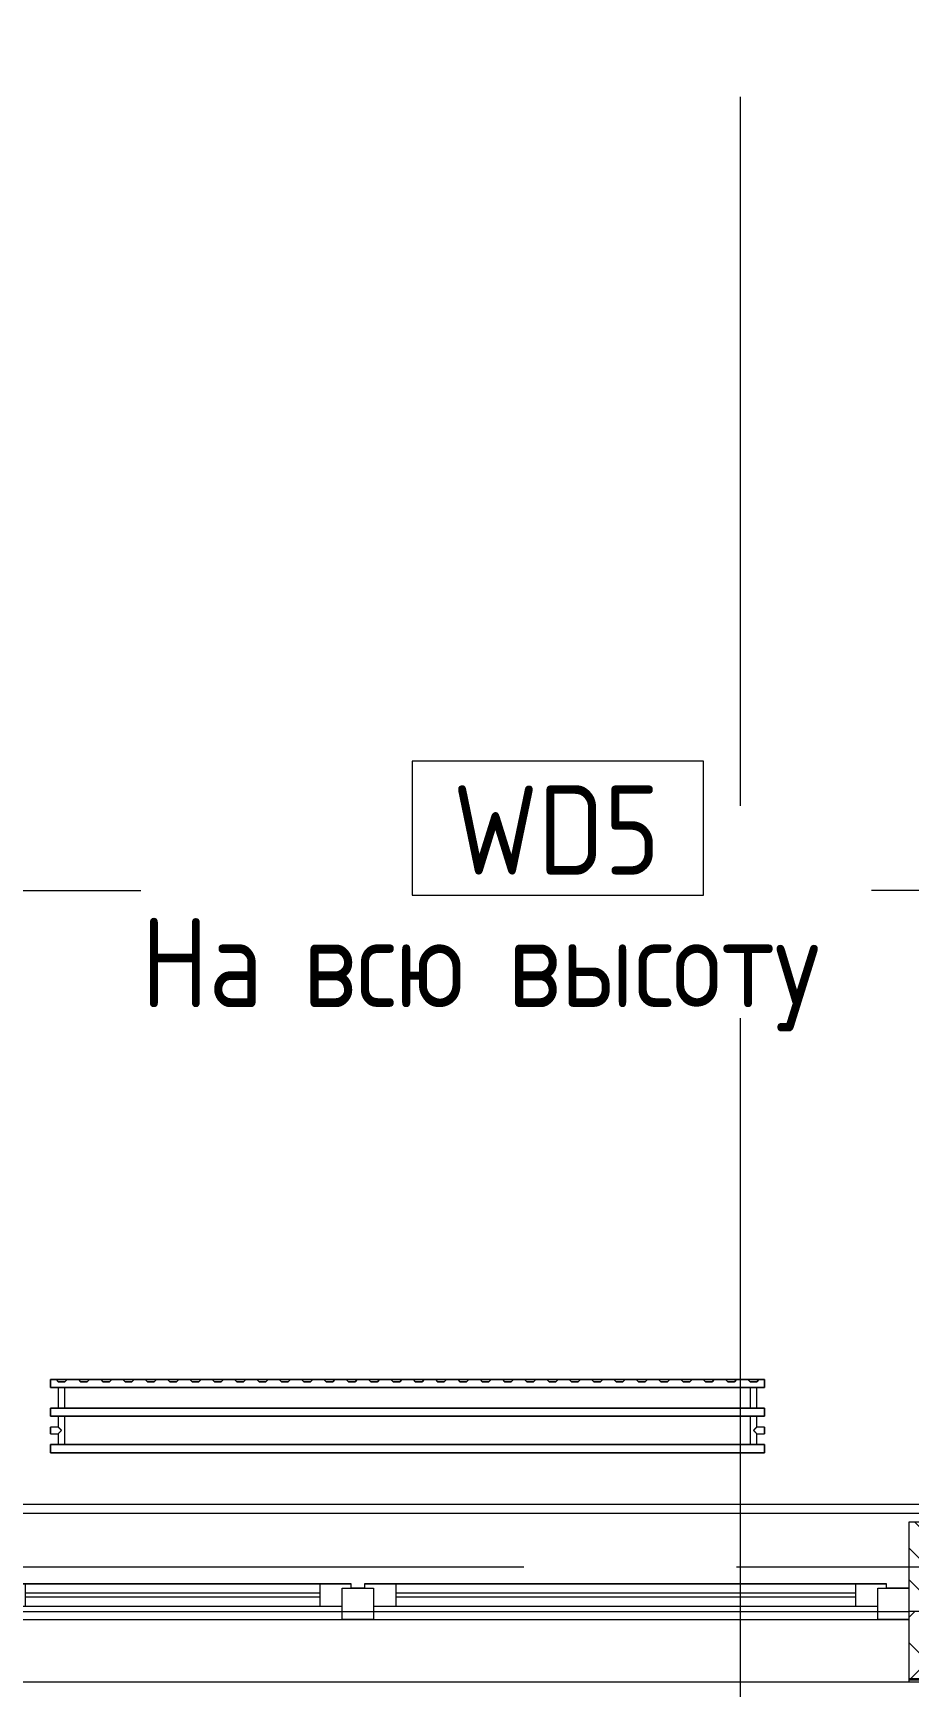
# Model space of a CAD drawing. Header units: millimetres. Extents: x 35787 to 244346, y -8553 to 29000.
# Drawn here: x 40775 to 42738, y -269 to 3436 of the extents above; entities that cross this region are included whole.
import ezdxf

# ---------------------------------------------------------------- set-up
doc = ezdxf.new("R2010")
doc.units = ezdxf.units.MM
doc.linetypes.add('Осевая', pattern=[3175, 635, -476.25, 1587.5, -476.25])
doc.layers.add('A-FLOR-1', color=7, linetype='Continuous', lineweight=9, true_color=0xaaaaaa)
doc.layers.add('M-EQPM-1', color=7, linetype='Continuous', lineweight=9, true_color=0xaaaaaa)
for name, color, linetype, lineweight in [('A-GLAZ', 7, 'Continuous', 9), ('A-WALL', 7, 'Continuous', 9), ('A-WALL-1', 7, 'Continuous', 13), ('A-WALL-IDEN', 7, 'Continuous', 9), ('I-WALL', 7, 'Continuous', 9), ('Оси', 7, 'Continuous', 9), ('Оси-2', 7, 'Осевая', 9)]:
    doc.layers.add(name, color=color, linetype=linetype, lineweight=lineweight)
doc.styles.add('GOST Common_1', font='GOST_Common.ttf', dxfattribs={"width": 0.9, "height": 200})

# ---------------------------------------------------------------- blocks, each defined once
blk = doc.blocks.new('120_Окно_СКБ_2Ст - 120_Окно_СКБ_2Ст 2100х2500 _мал створка справа_-22445857-План монтажа стен и перегородок 1 этажа  в осях 12-23')
at = {"layer": 'A-GLAZ'}
for p, q in [((-1050, -127), (-1050, -57)), ((-1050, -57), (-980, -57)), ((1050, -57), (-1050, -57)), ((-980, -57), (-980, -127)), ((150, -127), (150, -57)), ((150, -57), (220, -57)), ((220, -57), (220, -127)), ((980, -127), (980, -57)), ((980, -57), (1050, -57)), ((1050, -57), (1050, -127)), ((150, -87), (-980, -87)), ((-980, -87), (-980, -127)), ((-930, -137), (-930, -87)), ((-930, -107), (100, -107)), ((100, -137), (100, -87)), ((150, -127), (150, -87)), ((980, -87), (220, -87)), ((220, -87), (220, -127)), ((270, -137), (270, -87)), ((270, -107), (930, -107)), ((930, -137), (930, -87)), ((980, -127), (980, -87)), ((-980, -127), (-1050, -127)), ((-1050, -127), (-1000, -127)), ((-980, -127), (-1000, -127)), ((-1000, -127), (-1000, -137)), ((-1000, -137), (170, -137)), ((170, -137), (-1000, -137)), ((100, -117), (-930, -117)), ((220, -127), (150, -127)), ((170, -127), (150, -127)), ((170, -127), (200, -127)), ((170, -137), (170, -127)), ((220, -127), (200, -127)), ((200, -127), (200, -137)), ((200, -137), (1000, -137)), ((1000, -137), (200, -137)), ((930, -117), (270, -117)), ((1050, -127), (980, -127)), ((1000, -127), (980, -127)), ((1000, -127), (1050, -127)), ((1000, -137), (1000, -127))]:
    blk.add_line(p, q, dxfattribs=at)
blk = doc.blocks.new('radiator_prado_classic_z_tip_30_po exemplyaru - Classic Z Тип 30-500-30677899-План монтажа стен и перегородок 1 этажа  в осях 12-23')
at = {"layer": 'M-EQPM-1'}
for p, q in [((0, 228), (0, 210)), ((1600, 228), (0, 228)), ((0, 210), (0, 228)), ((0, 228), (12.5, 228)), ((12.5, 228), (37.5, 228)), ((37.5, 228), (12.5, 228)), ((12.5, 228), (37.5, 228)), ((12.5, 228), (17.5, 223)), ((12.5, 228), (17.5, 223)), ((32.5, 223), (17.5, 223)), ((17.5, 223), (32.5, 223)), ((32.5, 223), (37.5, 228)), ((37.5, 228), (32.5, 223)), ((37.5, 228), (62.5, 228)), ((62.5, 228), (87.5, 228)), ((87.5, 228), (62.5, 228)), ((62.5, 228), (87.5, 228)), ((62.5, 228), (67.5, 223)), ((62.5, 228), (67.5, 223)), ((82.5, 223), (67.5, 223)), ((67.5, 223), (82.5, 223)), ((82.5, 223), (87.5, 228)), ((87.5, 228), (82.5, 223)), ((87.5, 228), (112.5, 228)), ((112.5, 228), (137.5, 228)), ((137.5, 228), (112.5, 228)), ((112.5, 228), (137.5, 228)), ((112.5, 228), (117.5, 223)), ((112.5, 228), (117.5, 223)), ((132.5, 223), (117.5, 223)), ((117.5, 223), (132.5, 223)), ((132.5, 223), (137.5, 228)), ((137.5, 228), (132.5, 223)), ((137.5, 228), (162.5, 228)), ((162.5, 228), (187.5, 228)), ((187.5, 228), (162.5, 228)), ((162.5, 228), (187.5, 228)), ((162.5, 228), (167.5, 223)), ((162.5, 228), (167.5, 223)), ((182.5, 223), (167.5, 223)), ((167.5, 223), (182.5, 223)), ((182.5, 223), (187.5, 228)), ((187.5, 228), (182.5, 223)), ((187.5, 228), (212.5, 228)), ((212.5, 228), (237.5, 228)), ((237.5, 228), (212.5, 228)), ((212.5, 228), (237.5, 228)), ((212.5, 228), (217.5, 223)), ((212.5, 228), (217.5, 223)), ((232.5, 223), (217.5, 223)), ((217.5, 223), (232.5, 223)), ((232.5, 223), (237.5, 228)), ((237.5, 228), (232.5, 223)), ((237.5, 228), (262.5, 228)), ((262.5, 228), (287.5, 228)), ((287.5, 228), (262.5, 228)), ((262.5, 228), (287.5, 228)), ((262.5, 228), (267.5, 223)), ((262.5, 228), (267.5, 223)), ((282.5, 223), (267.5, 223)), ((267.5, 223), (282.5, 223)), ((282.5, 223), (287.5, 228)), ((287.5, 228), (282.5, 223)), ((287.5, 228), (312.5, 228)), ((312.5, 228), (337.5, 228)), ((337.5, 228), (312.5, 228)), ((312.5, 228), (337.5, 228)), ((312.5, 228), (317.5, 223)), ((312.5, 228), (317.5, 223)), ((332.5, 223), (317.5, 223)), ((317.5, 223), (332.5, 223)), ((332.5, 223), (337.5, 228)), ((337.5, 228), (332.5, 223)), ((337.5, 228), (362.5, 228)), ((362.5, 228), (387.5, 228)), ((387.5, 228), (362.5, 228)), ((362.5, 228), (387.5, 228)), ((362.5, 228), (367.5, 223)), ((362.5, 228), (367.5, 223)), ((382.5, 223), (367.5, 223)), ((367.5, 223), (382.5, 223)), ((382.5, 223), (387.5, 228)), ((387.5, 228), (382.5, 223)), ((387.5, 228), (412.5, 228)), ((412.5, 228), (437.5, 228)), ((437.5, 228), (412.5, 228)), ((412.5, 228), (437.5, 228)), ((412.5, 228), (417.5, 223)), ((412.5, 228), (417.5, 223)), ((432.5, 223), (417.5, 223)), ((417.5, 223), (432.5, 223)), ((432.5, 223), (437.5, 228)), ((437.5, 228), (432.5, 223)), ((437.5, 228), (462.5, 228)), ((462.5, 228), (487.5, 228)), ((487.5, 228), (462.5, 228)), ((462.5, 228), (487.5, 228)), ((462.5, 228), (467.5, 223)), ((462.5, 228), (467.5, 223)), ((482.5, 223), (467.5, 223)), ((467.5, 223), (482.5, 223)), ((482.5, 223), (487.5, 228)), ((487.5, 228), (482.5, 223)), ((487.5, 228), (512.5, 228)), ((512.5, 228), (537.5, 228)), ((537.5, 228), (512.5, 228)), ((512.5, 228), (537.5, 228)), ((512.5, 228), (517.5, 223)), ((512.5, 228), (517.5, 223)), ((532.5, 223), (517.5, 223)), ((517.5, 223), (532.5, 223)), ((532.5, 223), (537.5, 228)), ((537.5, 228), (532.5, 223)), ((537.5, 228), (562.5, 228)), ((562.5, 228), (587.5, 228)), ((587.5, 228), (562.5, 228)), ((562.5, 228), (587.5, 228)), ((562.5, 228), (567.5, 223)), ((562.5, 228), (567.5, 223)), ((582.5, 223), (567.5, 223)), ((567.5, 223), (582.5, 223)), ((582.5, 223), (587.5, 228)), ((587.5, 228), (582.5, 223)), ((587.5, 228), (612.5, 228)), ((612.5, 228), (637.5, 228)), ((637.5, 228), (612.5, 228)), ((612.5, 228), (637.5, 228)), ((612.5, 228), (617.5, 223)), ((612.5, 228), (617.5, 223)), ((632.5, 223), (617.5, 223)), ((617.5, 223), (632.5, 223)), ((632.5, 223), (637.5, 228)), ((637.5, 228), (632.5, 223)), ((637.5, 228), (662.5, 228)), ((662.5, 228), (687.5, 228)), ((687.5, 228), (662.5, 228)), ((662.5, 228), (687.5, 228)), ((662.5, 228), (667.5, 223)), ((662.5, 228), (667.5, 223)), ((682.5, 223), (667.5, 223)), ((667.5, 223), (682.5, 223)), ((682.5, 223), (687.5, 228)), ((687.5, 228), (682.5, 223)), ((687.5, 228), (712.5, 228)), ((712.5, 228), (737.5, 228)), ((737.5, 228), (712.5, 228)), ((712.5, 228), (737.5, 228)), ((712.5, 228), (717.5, 223)), ((712.5, 228), (717.5, 223)), ((732.5, 223), (717.5, 223)), ((717.5, 223), (732.5, 223)), ((732.5, 223), (737.5, 228)), ((737.5, 228), (732.5, 223)), ((737.5, 228), (762.5, 228)), ((762.5, 228), (787.5, 228)), ((787.5, 228), (762.5, 228)), ((762.5, 228), (787.5, 228)), ((762.5, 228), (767.5, 223)), ((762.5, 228), (767.5, 223)), ((782.5, 223), (767.5, 223)), ((767.5, 223), (782.5, 223)), ((782.5, 223), (787.5, 228)), ((787.5, 228), (782.5, 223)), ((787.5, 228), (812.5, 228)), ((812.5, 228), (837.5, 228)), ((837.5, 228), (812.5, 228)), ((812.5, 228), (837.5, 228)), ((812.5, 228), (817.5, 223)), ((812.5, 228), (817.5, 223)), ((832.5, 223), (817.5, 223)), ((817.5, 223), (832.5, 223)), ((832.5, 223), (837.5, 228)), ((837.5, 228), (832.5, 223)), ((837.5, 228), (862.5, 228)), ((862.5, 228), (887.5, 228)), ((887.5, 228), (862.5, 228)), ((862.5, 228), (887.5, 228)), ((862.5, 228), (867.5, 223)), ((862.5, 228), (867.5, 223)), ((882.5, 223), (867.5, 223)), ((867.5, 223), (882.5, 223)), ((882.5, 223), (887.5, 228)), ((887.5, 228), (882.5, 223)), ((887.5, 228), (912.5, 228)), ((912.5, 228), (937.5, 228)), ((937.5, 228), (912.5, 228)), ((912.5, 228), (937.5, 228)), ((912.5, 228), (917.5, 223)), ((912.5, 228), (917.5, 223)), ((932.5, 223), (917.5, 223)), ((917.5, 223), (932.5, 223)), ((932.5, 223), (937.5, 228)), ((937.5, 228), (932.5, 223)), ((937.5, 228), (962.5, 228)), ((962.5, 228), (987.5, 228)), ((987.5, 228), (962.5, 228)), ((962.5, 228), (987.5, 228)), ((962.5, 228), (967.5, 223)), ((962.5, 228), (967.5, 223)), ((982.5, 223), (967.5, 223)), ((967.5, 223), (982.5, 223)), ((982.5, 223), (987.5, 228)), ((987.5, 228), (982.5, 223)), ((987.5, 228), (1012.5, 228)), ((1012.5, 228), (1037.5, 228)), ((1037.5, 228), (1012.5, 228)), ((1012.5, 228), (1037.5, 228)), ((1012.5, 228), (1017.5, 223)), ((1012.5, 228), (1017.5, 223)), ((1032.5, 223), (1017.5, 223)), ((1017.5, 223), (1032.5, 223)), ((1032.5, 223), (1037.5, 228)), ((1037.5, 228), (1032.5, 223)), ((1037.5, 228), (1062.5, 228)), ((1062.5, 228), (1087.5, 228)), ((1087.5, 228), (1062.5, 228)), ((1062.5, 228), (1087.5, 228)), ((1062.5, 228), (1067.5, 223)), ((1062.5, 228), (1067.5, 223)), ((1082.5, 223), (1067.5, 223)), ((1067.5, 223), (1082.5, 223)), ((1082.5, 223), (1087.5, 228)), ((1087.5, 228), (1082.5, 223)), ((1087.5, 228), (1112.5, 228)), ((1112.5, 228), (1137.5, 228)), ((1137.5, 228), (1112.5, 228)), ((1112.5, 228), (1137.5, 228)), ((1112.5, 228), (1117.5, 223)), ((1112.5, 228), (1117.5, 223)), ((1132.5, 223), (1117.5, 223)), ((1117.5, 223), (1132.5, 223)), ((1132.5, 223), (1137.5, 228)), ((1137.5, 228), (1132.5, 223)), ((1137.5, 228), (1162.5, 228)), ((1162.5, 228), (1187.5, 228)), ((1187.5, 228), (1162.5, 228)), ((1162.5, 228), (1187.5, 228)), ((1162.5, 228), (1167.5, 223)), ((1162.5, 228), (1167.5, 223)), ((1182.5, 223), (1167.5, 223)), ((1167.5, 223), (1182.5, 223)), ((1182.5, 223), (1187.5, 228)), ((1187.5, 228), (1182.5, 223)), ((1187.5, 228), (1212.5, 228)), ((1212.5, 228), (1237.5, 228)), ((1237.5, 228), (1212.5, 228)), ((1212.5, 228), (1237.5, 228)), ((1212.5, 228), (1217.5, 223)), ((1212.5, 228), (1217.5, 223)), ((1232.5, 223), (1217.5, 223)), ((1217.5, 223), (1232.5, 223)), ((1232.5, 223), (1237.5, 228)), ((1237.5, 228), (1232.5, 223)), ((1237.5, 228), (1262.5, 228)), ((1262.5, 228), (1287.5, 228)), ((1287.5, 228), (1262.5, 228)), ((1262.5, 228), (1287.5, 228)), ((1262.5, 228), (1267.5, 223)), ((1262.5, 228), (1267.5, 223)), ((1282.5, 223), (1267.5, 223)), ((1267.5, 223), (1282.5, 223)), ((1282.5, 223), (1287.5, 228)), ((1287.5, 228), (1282.5, 223)), ((1287.5, 228), (1312.5, 228)), ((1312.5, 228), (1337.5, 228)), ((1337.5, 228), (1312.5, 228)), ((1312.5, 228), (1337.5, 228)), ((1312.5, 228), (1317.5, 223)), ((1312.5, 228), (1317.5, 223)), ((1332.5, 223), (1317.5, 223)), ((1317.5, 223), (1332.5, 223)), ((1332.5, 223), (1337.5, 228)), ((1337.5, 228), (1332.5, 223)), ((1337.5, 228), (1362.5, 228)), ((1362.5, 228), (1387.5, 228)), ((1387.5, 228), (1362.5, 228)), ((1362.5, 228), (1387.5, 228)), ((1362.5, 228), (1367.5, 223)), ((1362.5, 228), (1367.5, 223)), ((1382.5, 223), (1367.5, 223)), ((1367.5, 223), (1382.5, 223)), ((1382.5, 223), (1387.5, 228)), ((1387.5, 228), (1382.5, 223)), ((1387.5, 228), (1412.5, 228)), ((1412.5, 228), (1437.5, 228)), ((1437.5, 228), (1412.5, 228)), ((1412.5, 228), (1437.5, 228)), ((1412.5, 228), (1417.5, 223)), ((1412.5, 228), (1417.5, 223)), ((1432.5, 223), (1417.5, 223)), ((1417.5, 223), (1432.5, 223)), ((1432.5, 223), (1437.5, 228)), ((1437.5, 228), (1432.5, 223)), ((1437.5, 228), (1462.5, 228)), ((1462.5, 228), (1487.5, 228)), ((1487.5, 228), (1462.5, 228)), ((1462.5, 228), (1487.5, 228)), ((1462.5, 228), (1467.5, 223)), ((1462.5, 228), (1467.5, 223)), ((1482.5, 223), (1467.5, 223)), ((1467.5, 223), (1482.5, 223)), ((1482.5, 223), (1487.5, 228)), ((1487.5, 228), (1482.5, 223)), ((1487.5, 228), (1512.5, 228)), ((1512.5, 228), (1537.5, 228)), ((1537.5, 228), (1512.5, 228)), ((1512.5, 228), (1537.5, 228)), ((1512.5, 228), (1517.5, 223)), ((1512.5, 228), (1517.5, 223)), ((1532.5, 223), (1517.5, 223)), ((1517.5, 223), (1532.5, 223)), ((1532.5, 223), (1537.5, 228)), ((1537.5, 228), (1532.5, 223)), ((1537.5, 228), (1562.5, 228)), ((1562.5, 228), (1587.5, 228)), ((1587.5, 228), (1562.5, 228)), ((1562.5, 228), (1587.5, 228)), ((1562.5, 228), (1567.5, 223)), ((1562.5, 228), (1567.5, 223)), ((1582.5, 223), (1567.5, 223)), ((1567.5, 223), (1582.5, 223)), ((1582.5, 223), (1587.5, 228)), ((1587.5, 228), (1582.5, 223)), ((1587.5, 228), (1600, 228)), ((1600, 210), (1600, 228)), ((1600, 228), (1600, 210)), ((0, 210), (1600, 210)), ((17.5, 210), (0, 210)), ((17.5, 210), (17.5, 164)), ((17.5, 210), (17.5, 164)), ((17.8, 210), (17.5, 210)), ((17.5, 210), (17.8, 210)), ((32.5, 210), (17.5, 210)), ((17.5, 210), (17.8, 210)), ((23.1, 210), (17.8, 210)), ((17.8, 210), (21.2, 210)), ((17.8, 210), (18.5, 210)), ((18.5, 210), (32.5, 210)), ((31.5, 210), (18.5, 210)), ((21.2, 210), (32.5, 210)), ((31.5, 210), (23.1, 210)), ((32.5, 210), (31.5, 210)), ((32.5, 164), (32.5, 210)), ((32.5, 164), (32.5, 210)), ((1567.5, 210), (32.5, 210)), ((1567.5, 210), (1567.5, 164)), ((1567.5, 210), (1567.5, 164)), ((1568.5, 210), (1567.5, 210)), ((1567.5, 210), (1582.5, 210)), ((1581.5, 210), (1567.5, 210)), ((1567.5, 210), (1582.5, 210)), ((1569.7, 210), (1568.5, 210)), ((1581.5, 210), (1568.5, 210)), ((1575, 210), (1569.7, 210)), ((1576.9, 210), (1575, 210)), ((1582.5, 210), (1576.9, 210)), ((1582.5, 210), (1581.5, 210)), ((1582.5, 164), (1582.5, 210)), ((1582.5, 164), (1582.5, 210)), ((1600, 210), (1582.5, 210)), ((1600, 164), (0, 164)), ((0, 164), (0, 146)), ((0, 146), (0, 164)), ((0, 164), (17.5, 164)), ((18.5, 164), (17.5, 164)), ((17.5, 164), (25, 164)), ((23.1, 164), (17.5, 164)), ((17.5, 164), (32.5, 164)), ((25, 164), (18.5, 164)), ((18.5, 164), (31.5, 164)), ((25, 164), (23.1, 164)), ((26.9, 164), (25, 164)), ((25, 164), (32.5, 164)), ((26.9, 164), (25, 164)), ((28.7, 164), (26.9, 164)), ((28.7, 164), (26.9, 164)), ((32.2, 164), (28.7, 164)), ((30.3, 164), (28.7, 164)), ((32.5, 164), (30.3, 164)), ((32.5, 164), (32.2, 164)), ((32.5, 164), (1567.5, 164)), ((1582.5, 164), (1567.5, 164)), ((1567.5, 164), (1582.5, 164)), ((1582.5, 164), (1567.5, 164)), ((1567.5, 164), (1581.5, 164)), ((1568.5, 164), (1581.5, 164)), ((1581.5, 164), (1582.5, 164)), ((1582.5, 164), (1600, 164)), ((1600, 146), (1600, 164)), ((1600, 164), (1600, 146)), ((0, 146), (1600, 146)), ((17.5, 146), (0, 146)), ((17.5, 121.5), (0, 121.5)), ((17.5, 121.5), (0, 121.5)), ((0, 121.5), (0, 121.2)), ((0, 106.5), (0, 121.5)), ((0, 121.2), (0, 120.5)), ((0, 121.2), (0, 120.5)), ((0, 120.5), (0, 121.2)), ((0, 121.2), (0, 121.2)), ((0, 120.5), (0, 119.3)), ((0, 120.5), (0, 119.3)), ((0, 119.3), (0, 120.5)), ((0, 119.3), (0, 117.7)), ((0, 119.3), (0, 117.7)), ((0, 117.7), (0, 119.3)), ((0, 117.7), (0, 115.9)), ((0, 115.9), (0, 117.7)), ((0, 117.7), (0, 115.9)), ((0, 115.9), (0, 114)), ((0, 115.9), (0, 114)), ((0, 114), (0, 115.9)), ((0, 114), (0, 106.8)), ((0, 114), (0, 112.1)), ((0, 112.1), (0, 114)), ((0, 112.1), (0, 110.2)), ((0, 110.2), (0, 112.1)), ((17.5, 146), (17.5, 121.5)), ((17.5, 146), (17.5, 121.5)), ((17.5, 146), (19.7, 146)), ((28.7, 146), (17.5, 146)), ((17.5, 146), (19.7, 146)), ((32.5, 146), (17.5, 146)), ((31.5, 146), (18.5, 146)), ((19.7, 146), (28.7, 146)), ((19.7, 146), (25, 146)), ((25, 146), (32.5, 146)), ((28.7, 146), (32.5, 146)), ((32.2, 146), (28.7, 146)), ((32.5, 146), (32.2, 146)), ((32.5, 82), (32.5, 146)), ((32.5, 82), (32.5, 146)), ((1567.5, 146), (32.5, 146)), ((1567.5, 146), (1567.5, 82)), ((1567.5, 146), (1567.5, 82)), ((1567.5, 146), (1573.1, 146)), ((1582.5, 146), (1567.5, 146)), ((1567.5, 146), (1582.5, 146)), ((1582.5, 146), (1567.5, 146)), ((1581.5, 146), (1568.5, 146)), ((1573.1, 146), (1582.5, 146)), ((1582.5, 121.5), (1582.5, 146)), ((1582.5, 121.5), (1582.5, 146)), ((1600, 146), (1582.5, 146)), ((1600, 121.5), (1582.5, 121.5)), ((1600, 121.5), (1582.5, 121.5)), ((1600, 121.5), (1600, 106.5)), ((1600, 121.2), (1600, 121.5)), ((1600, 121.5), (1600, 121.2)), ((1600, 121.2), (1600, 121.5)), ((1600, 106.8), (1600, 121.2)), ((1600, 121.2), (1600, 106.8)), ((1600, 117.7), (1600, 121.2)), ((1600, 106.8), (1600, 117.7)), ((0, 110.2), (0, 108.7)), ((0, 108.7), (0, 110.2)), ((0, 108.7), (0, 106.8)), ((0, 106.8), (0, 108.7)), ((0, 106.8), (0, 106.5)), ((0, 106.8), (0, 106.8)), ((0, 106.5), (17.5, 106.5)), ((0, 106.5), (17.5, 106.5)), ((1600, 82), (0, 82)), ((0, 82), (0, 64)), ((0, 64), (0, 82)), ((0, 82), (17.5, 82)), ((17.5, 106.5), (17.5, 82)), ((17.5, 106.5), (17.5, 82)), ((18.5, 82), (17.5, 82)), ((17.5, 82), (32.5, 82)), ((30.3, 82), (17.5, 82)), ((17.5, 82), (23.1, 82)), ((19.7, 82), (18.5, 82)), ((18.5, 82), (31.5, 82)), ((21.2, 82), (19.7, 82)), ((28.7, 82), (21.2, 82)), ((23.1, 82), (30.3, 82)), ((32.5, 82), (28.7, 82)), ((32.5, 82), (30.3, 82)), ((30.3, 82), (32.5, 82)), ((32.5, 82), (1567.5, 82)), ((1576.9, 82), (1567.5, 82)), ((1567.5, 82), (1582.5, 82)), ((1582.5, 82), (1567.5, 82)), ((1567.5, 82), (1582.5, 82)), ((1568.5, 82), (1581.5, 82)), ((1582.2, 82), (1576.9, 82)), ((1582.5, 82), (1582.2, 82)), ((1582.5, 82), (1582.5, 106.5)), ((1582.5, 106.5), (1600, 106.5)), ((1582.5, 82), (1582.5, 106.5)), ((1582.5, 106.5), (1600, 106.5)), ((1582.5, 82), (1600, 82)), ((1600, 106.5), (1600, 106.8)), ((1600, 106.8), (1600, 106.5)), ((1600, 106.5), (1600, 106.8)), ((1600, 64), (1600, 82)), ((1600, 82), (1600, 64)), ((1600, 64), (0, 64)), ((0, 64), (1600, 64))]:
    blk.add_line(p, q, dxfattribs=at)
for points, knots in [([(17.8, 121.2), (17.7, 121.3), (17.7, 121.3), (17.5, 121.5), (17.5, 121.5), (17.5, 121.5)], [0.8571429, 0.8571429, 0.8571429, 0.8571429, 0.8928571, 0.9285714, 1, 1, 1, 1]), ([(17.5, 121.5), (17.5, 121.5), (17.5, 121.5), (17.7, 121.3), (17.7, 121.3), (17.8, 121.2)], [0, 0, 0, 0, 0.0714286, 0.1071429, 0.1428571, 0.1428571, 0.1428571, 0.1428571]), ([(17.5, 121.5), (17.5, 121.5), (17.5, 121.5), (17.7, 121.3), (17.7, 121.3), (17.8, 121.2)], [0, 0, 0, 0, 0.0714286, 0.1071429, 0.1428571, 0.1428571, 0.1428571, 0.1428571]), ([(25, 114), (24.5, 114.5), (23.6, 115.4), (22.4, 116.6), (21.6, 117.4), (21.1, 117.9), (20.8, 118.2), (20.5, 118.5), (20.2, 118.8), (19.8, 119.1), (19.6, 119.4), (19.3, 119.7), (19, 120), (18.7, 120.3), (18.5, 120.5), (18.3, 120.7), (18.1, 120.9), (17.9, 121.1), (17.8, 121.2), (17.7, 121.3), (17.5, 121.5), (17.5, 121.5), (17.5, 121.5)], [0, 0, 0, 0, 0.142857, 0.285714, 0.357143, 0.392857, 0.428571, 0.464286, 0.5, 0.535714, 0.571429, 0.607143, 0.642857, 0.678571, 0.714286, 0.75, 0.785714, 0.821429, 0.857143, 0.892857, 0.928571, 1, 1, 1, 1]), ([(17.5, 106.5), (17.5, 106.5), (17.5, 106.5), (17.7, 106.7), (17.8, 106.8), (17.9, 106.9), (18.1, 107.1), (18.3, 107.3), (18.5, 107.5), (18.7, 107.7), (19, 108), (19.3, 108.3), (19.6, 108.6), (19.8, 108.9), (20.3, 109.3), (20.7, 109.7), (21.1, 110.1), (21.6, 110.6), (22.4, 111.4), (23.6, 112.6), (24.5, 113.5), (25, 114)], [0, 0, 0, 0, 0.071429, 0.107143, 0.142857, 0.178571, 0.214286, 0.25, 0.285714, 0.321429, 0.357143, 0.392857, 0.428571, 0.464286, 0.5, 0.571429, 0.607143, 0.642857, 0.714286, 0.857143, 1, 1, 1, 1]), ([(17.8, 121.2), (17.8, 121.2), (17.9, 121.1), (18.1, 120.9), (18.3, 120.7), (18.5, 120.5), (18.7, 120.3), (19, 120), (19.3, 119.7), (19.6, 119.4), (19.8, 119.1), (20.3, 118.7), (20.7, 118.3), (21.1, 117.9), (21.6, 117.4), (22.4, 116.6), (23.1, 115.9), (23.6, 115.4)], [0.1428571, 0.1428571, 0.1428571, 0.1428571, 0.1785714, 0.2142857, 0.25, 0.2857143, 0.3214286, 0.3571429, 0.3928571, 0.4285714, 0.4642857, 0.5, 0.5714286, 0.6071429, 0.6428571, 0.7142857, 0.8571429, 0.8571429, 0.8571429, 0.8571429]), ([(22.1, 111.1), (21.9, 110.9), (21.6, 110.6), (21.1, 110.1), (20.8, 109.8), (20.5, 109.5), (20.2, 109.2), (19.8, 108.9), (19.6, 108.6), (19.3, 108.3), (19, 108), (18.7, 107.7), (18.5, 107.5), (18.3, 107.3), (18.1, 107.1), (17.9, 106.9), (17.8, 106.8), (17.8, 106.8)], [0.2857143, 0.2857143, 0.2857143, 0.2857143, 0.3571429, 0.3928571, 0.4285714, 0.4642857, 0.5, 0.5357143, 0.5714286, 0.6071429, 0.6428571, 0.6785714, 0.7142857, 0.75, 0.7857143, 0.8214286, 0.8571429, 0.8571429, 0.8571429, 0.8571429]), ([(19.6, 119.4), (19.7, 119.3), (19.9, 119.2), (20.3, 118.7), (20.6, 118.4), (20.8, 118.2)], [0.4285714, 0.4285714, 0.4285714, 0.4285714, 0.4642857, 0.5, 0.5714286, 0.5714286, 0.5714286, 0.5714286]), ([(22.1, 116.9), (21.9, 117.1), (21.6, 117.4), (21.1, 117.9), (20.9, 118.1), (20.8, 118.2)], [0.2857143, 0.2857143, 0.2857143, 0.2857143, 0.3571429, 0.3928571, 0.4285714, 0.4285714, 0.4285714, 0.4285714]), ([(20.8, 118.2), (20.9, 118.1), (21.1, 117.9), (21.6, 117.4), (21.9, 117.1), (22.1, 116.9)], [0.5714286, 0.5714286, 0.5714286, 0.5714286, 0.6071429, 0.6428571, 0.7142857, 0.7142857, 0.7142857, 0.7142857]), ([(20.8, 109.8), (20.9, 109.9), (21.1, 110.1), (21.6, 110.6), (21.9, 110.9), (22.1, 111.1)], [0.5714286, 0.5714286, 0.5714286, 0.5714286, 0.6071429, 0.6428571, 0.7142857, 0.7142857, 0.7142857, 0.7142857]), ([(22.1, 111.1), (21.9, 110.9), (21.6, 110.6), (21.1, 110.1), (20.9, 109.9), (20.8, 109.8)], [0.2857143, 0.2857143, 0.2857143, 0.2857143, 0.3571429, 0.3928571, 0.4285714, 0.4285714, 0.4285714, 0.4285714]), ([(1575, 114), (1575.5, 114.5), (1576.4, 115.4), (1577.6, 116.6), (1578.4, 117.4), (1578.9, 117.9), (1579.2, 118.2), (1579.5, 118.5), (1579.8, 118.8), (1580.1, 119.2), (1580.4, 119.4), (1580.7, 119.7), (1581, 120), (1581.3, 120.3), (1581.5, 120.5), (1581.7, 120.7), (1581.9, 120.9), (1582.1, 121.1), (1582.2, 121.2), (1582.3, 121.3), (1582.5, 121.5), (1582.5, 121.5), (1582.5, 121.5)], [0, 0, 0, 0, 0.142857, 0.285714, 0.357143, 0.392857, 0.428571, 0.464286, 0.5, 0.535714, 0.571429, 0.607143, 0.642857, 0.678571, 0.714286, 0.75, 0.785714, 0.821429, 0.857143, 0.892857, 0.928571, 1, 1, 1, 1]), ([(1582.5, 106.5), (1582.5, 106.5), (1582.5, 106.5), (1582.3, 106.7), (1582.2, 106.8), (1582.1, 106.9), (1581.9, 107.1), (1581.7, 107.3), (1581.5, 107.5), (1581.3, 107.7), (1581, 108), (1580.7, 108.3), (1580.4, 108.6), (1580.1, 108.8), (1579.7, 109.3), (1579.3, 109.7), (1578.9, 110.1), (1578.4, 110.6), (1577.6, 111.4), (1576.4, 112.6), (1575.5, 113.5), (1575, 114)], [0, 0, 0, 0, 0.071429, 0.107143, 0.142857, 0.178571, 0.214286, 0.25, 0.285714, 0.321429, 0.357143, 0.392857, 0.428571, 0.464286, 0.5, 0.571429, 0.607143, 0.642857, 0.714286, 0.857143, 1, 1, 1, 1]), ([(1582.2, 121.2), (1582.2, 121.2), (1582.1, 121.1), (1581.9, 120.9), (1581.7, 120.7), (1581.5, 120.5), (1581.3, 120.3), (1581, 120), (1580.7, 119.7), (1580.4, 119.4), (1580.1, 119.2), (1579.7, 118.7), (1579.3, 118.3), (1578.9, 117.9), (1578.4, 117.4), (1577.6, 116.6), (1576.9, 115.9), (1576.4, 115.4)], [0.1428571, 0.1428571, 0.1428571, 0.1428571, 0.1785714, 0.2142857, 0.25, 0.2857143, 0.3214286, 0.3571429, 0.3928571, 0.4285714, 0.4642857, 0.5, 0.5714286, 0.6071429, 0.6428571, 0.7142857, 0.8571429, 0.8571429, 0.8571429, 0.8571429]), ([(1582.2, 121.2), (1582.2, 121.2), (1582.1, 121.1), (1581.9, 120.9), (1581.7, 120.7), (1581.5, 120.5), (1581.3, 120.3), (1581, 120), (1580.7, 119.7), (1580.4, 119.4), (1580.1, 119.2), (1579.7, 118.7), (1579.3, 118.3), (1578.9, 117.9), (1578.4, 117.4), (1577.6, 116.6), (1576.9, 115.9), (1576.4, 115.4)], [0.1428571, 0.1428571, 0.1428571, 0.1428571, 0.1785714, 0.2142857, 0.25, 0.2857143, 0.3214286, 0.3571429, 0.3928571, 0.4285714, 0.4642857, 0.5, 0.5714286, 0.6071429, 0.6428571, 0.7142857, 0.8571429, 0.8571429, 0.8571429, 0.8571429]), ([(1576.4, 115.4), (1576.9, 115.9), (1577.6, 116.6), (1578.4, 117.4), (1578.9, 117.9), (1579.2, 118.2), (1579.5, 118.5), (1579.8, 118.8), (1580.1, 119.2), (1580.4, 119.4), (1580.7, 119.7), (1581, 120), (1581.3, 120.3), (1581.4, 120.4), (1581.5, 120.5)], [0.1428571, 0.1428571, 0.1428571, 0.1428571, 0.2857143, 0.3571429, 0.3928571, 0.4285714, 0.4642857, 0.5, 0.5357143, 0.5714286, 0.6071429, 0.6428571, 0.6785714, 0.7142857, 0.7142857, 0.7142857, 0.7142857]), ([(1577.9, 111.1), (1578.1, 110.9), (1578.4, 110.6), (1578.9, 110.1), (1579.2, 109.8), (1579.5, 109.5), (1579.8, 109.2), (1580.1, 108.8), (1580.4, 108.6), (1580.7, 108.3), (1581, 108), (1581.3, 107.7), (1581.5, 107.5), (1581.7, 107.3), (1581.9, 107.1), (1582.1, 106.9), (1582.2, 106.8), (1582.2, 106.8)], [0.2857143, 0.2857143, 0.2857143, 0.2857143, 0.3571429, 0.3928571, 0.4285714, 0.4642857, 0.5, 0.5357143, 0.5714286, 0.6071429, 0.6428571, 0.6785714, 0.7142857, 0.75, 0.7857143, 0.8214286, 0.8571429, 0.8571429, 0.8571429, 0.8571429]), ([(1577.9, 111.1), (1578.1, 110.9), (1578.4, 110.6), (1578.9, 110.1), (1579.2, 109.8), (1579.5, 109.5), (1579.8, 109.2), (1580.1, 108.8), (1580.4, 108.6), (1580.7, 108.3), (1581, 108), (1581.3, 107.7), (1581.5, 107.5), (1581.7, 107.3), (1581.9, 107.1), (1582.1, 106.9), (1582.2, 106.8), (1582.2, 106.8)], [0.2857143, 0.2857143, 0.2857143, 0.2857143, 0.3571429, 0.3928571, 0.4285714, 0.4642857, 0.5, 0.5357143, 0.5714286, 0.6071429, 0.6428571, 0.6785714, 0.7142857, 0.75, 0.7857143, 0.8214286, 0.8571429, 0.8571429, 0.8571429, 0.8571429]), ([(1582.2, 106.8), (1582.2, 106.8), (1582.1, 106.9), (1581.9, 107.1), (1581.7, 107.3), (1581.5, 107.5), (1581.3, 107.7), (1581, 108), (1580.7, 108.3), (1580.4, 108.6), (1580.1, 108.8), (1579.7, 109.3), (1579.3, 109.7), (1578.9, 110.1), (1578.4, 110.6), (1578.1, 110.9), (1577.9, 111.1)], [0.1428571, 0.1428571, 0.1428571, 0.1428571, 0.1785714, 0.2142857, 0.25, 0.2857143, 0.3214286, 0.3571429, 0.3928571, 0.4285714, 0.4642857, 0.5, 0.5714286, 0.6071429, 0.6428571, 0.7142857, 0.7142857, 0.7142857, 0.7142857]), ([(1582.5, 121.5), (1582.5, 121.5), (1582.5, 121.5), (1582.3, 121.3), (1582.3, 121.3), (1582.2, 121.2)], [0, 0, 0, 0, 0.0714286, 0.1071429, 0.1428571, 0.1428571, 0.1428571, 0.1428571]), ([(1582.5, 121.5), (1582.5, 121.5), (1582.5, 121.5), (1582.3, 121.3), (1582.3, 121.3), (1582.2, 121.2)], [0, 0, 0, 0, 0.0714286, 0.1071429, 0.1428571, 0.1428571, 0.1428571, 0.1428571]), ([(1582.2, 121.2), (1582.3, 121.3), (1582.3, 121.3), (1582.5, 121.5), (1582.5, 121.5), (1582.5, 121.5)], [0.8571429, 0.8571429, 0.8571429, 0.8571429, 0.8928571, 0.9285714, 1, 1, 1, 1]), ([(17.5, 106.5), (17.5, 106.5), (17.5, 106.5), (17.7, 106.7), (17.7, 106.7), (17.8, 106.8)], [0, 0, 0, 0, 0.0714286, 0.1071429, 0.1428571, 0.1428571, 0.1428571, 0.1428571]), ([(17.8, 106.8), (17.7, 106.7), (17.7, 106.7), (17.5, 106.5), (17.5, 106.5), (17.5, 106.5)], [0.8571429, 0.8571429, 0.8571429, 0.8571429, 0.8928571, 0.9285714, 1, 1, 1, 1]), ([(17.8, 106.8), (17.7, 106.7), (17.7, 106.7), (17.5, 106.5), (17.5, 106.5), (17.5, 106.5)], [0.8571429, 0.8571429, 0.8571429, 0.8571429, 0.8928571, 0.9285714, 1, 1, 1, 1]), ([(19.6, 108.6), (19.7, 108.7), (19.9, 108.8), (20.3, 109.3), (20.6, 109.6), (20.8, 109.8)], [0.4285714, 0.4285714, 0.4285714, 0.4285714, 0.4642857, 0.5, 0.5714286, 0.5714286, 0.5714286, 0.5714286]), ([(1582.2, 106.8), (1582.3, 106.7), (1582.3, 106.7), (1582.5, 106.5), (1582.5, 106.5), (1582.5, 106.5)], [0.8571429, 0.8571429, 0.8571429, 0.8571429, 0.8928571, 0.9285714, 1, 1, 1, 1]), ([(1582.2, 106.8), (1582.3, 106.7), (1582.3, 106.7), (1582.5, 106.5), (1582.5, 106.5), (1582.5, 106.5)], [0.8571429, 0.8571429, 0.8571429, 0.8571429, 0.8928571, 0.9285714, 1, 1, 1, 1]), ([(1582.5, 106.5), (1582.5, 106.5), (1582.5, 106.5), (1582.3, 106.7), (1582.3, 106.7), (1582.2, 106.8)], [0, 0, 0, 0, 0.0714286, 0.1071429, 0.1428571, 0.1428571, 0.1428571, 0.1428571])]:
    blk.add_open_spline(points, degree=3, knots=knots, dxfattribs=at)
for points in [[(20.8, 118.2), (20.7, 118.3), (20.5, 118.5), (20.2, 118.8), (19.9, 119.2), (19.6, 119.4), (19.3, 119.7), (19, 120), (18.7, 120.3), (18.5, 120.5), (18.3, 120.7), (18.1, 120.9), (17.9, 121.1), (17.8, 121.2), (17.8, 121.2)], [(17.8, 121.2), (17.8, 121.2), (17.9, 121.1), (18.1, 120.9), (18.3, 120.7), (18.4, 120.6), (18.5, 120.5)], [(18.5, 120.5), (18.6, 120.4), (18.7, 120.3), (19, 120), (19.3, 119.7), (19.5, 119.5), (19.6, 119.4)], [(23.6, 115.4), (23.1, 115.9), (22.6, 116.4), (22.1, 116.9)], [(22.1, 116.9), (22.6, 116.4), (23.1, 115.9), (23.6, 115.4)], [(25, 114), (24.5, 113.5), (23.6, 112.6), (22.6, 111.6), (22.1, 111.1)], [(22.1, 111.1), (22.6, 111.6), (23.1, 112.1), (23.6, 112.6)], [(23.6, 112.6), (23.1, 112.1), (22.6, 111.6), (22.1, 111.1)], [(25, 114), (24.5, 114.5), (24, 115), (23.6, 115.4)], [(23.6, 115.4), (24, 115), (24.5, 114.5), (25, 114)], [(23.6, 115.4), (24, 115), (24.5, 114.5), (25, 114)], [(23.6, 112.6), (24, 113), (24.5, 113.5), (25, 114)], [(25, 114), (24.5, 113.5), (24, 113), (23.6, 112.6)], [(1576.4, 115.4), (1576, 115), (1575.5, 114.5), (1575, 114)], [(1576.4, 115.4), (1576, 115), (1575.5, 114.5), (1575, 114)], [(1575, 114), (1575.5, 114.5), (1576, 115), (1576.4, 115.4)], [(1575, 114), (1575.5, 113.5), (1576.4, 112.6), (1577.4, 111.6), (1577.9, 111.1)], [(1575, 114), (1575.5, 113.5), (1576.4, 112.6), (1577.4, 111.6), (1577.9, 111.1)], [(1577.9, 111.1), (1577.4, 111.6), (1576.4, 112.6), (1575.5, 113.5), (1575, 114)], [(1581.5, 120.5), (1581.6, 120.6), (1581.7, 120.7), (1581.9, 120.9), (1582.1, 121.1), (1582.2, 121.2), (1582.2, 121.2)], [(20.8, 109.8), (20.7, 109.7), (20.5, 109.5), (20.2, 109.2), (19.9, 108.8), (19.6, 108.6), (19.3, 108.3), (19, 108), (18.7, 107.7), (18.5, 107.5), (18.3, 107.3), (18.1, 107.1), (17.9, 106.9), (17.8, 106.8), (17.8, 106.8)], [(17.8, 106.8), (17.8, 106.8), (17.9, 106.9), (18.1, 107.1), (18.3, 107.3), (18.4, 107.4), (18.5, 107.5)], [(18.5, 107.5), (18.6, 107.6), (18.7, 107.7), (19, 108), (19.3, 108.3), (19.5, 108.5), (19.6, 108.6)]]:
    blk.add_open_spline(points, degree=3, dxfattribs=at)
blk = doc.blocks.new('М_стена2 - Типоразмер-30678229-План монтажа стен и перегородок 1 этажа  в осях 12-23')
at = {"layer": 'A-WALL-IDEN'}
for p, q in [((3.258, 1.523), (-3.273, 1.523)), ((-3.273, 1.523), (-3.273, -1.477)), ((3.258, -1.477), (3.258, 1.523)), ((-3.273, -1.477), (3.258, -1.477))]:
    blk.add_line(p, q, dxfattribs=at)

msp = doc.modelspace()

# ---------------------------------------------------------------- hatches: boundary and pattern name
at = {"layer": 'A-WALL'}
h = msp.add_hatch(dxfattribs=at)
h.set_pattern_fill('FP_21', color=256, style=0, pattern_type=2)
h.set_pattern_definition([(135, (0, 0), (-35.35534, -35.35534), [])])
h.paths.add_polyline_path([(43410, -100), (44310, -100), (44310, 100), (43410, 100), (43410, -14.5)])
h.paths.add_polyline_path([(40637.5, -100), (40637.5, 100), (39940, 100), (39940, -100), (40596.6, -100)])
h.paths.add_polyline_path([(42737.5, -100), (42910, -100), (42910, 100), (42737.5, 100)])
h = msp.add_hatch(dxfattribs=at)
h.set_pattern_fill('FP_17', color=256, style=0, pattern_type=2)
h.set_pattern_definition([(45, (0, 0), (-70.71068, 70.71068), []), (135, (0, 0), (-70.71068, -70.71068), [])])
h.paths.add_polyline_path([(59260, -250), (60010, -250), (60010, -100), (59260, -100)])
h.paths.add_polyline_path([(75700, -250), (75700, -100), (73980, -100), (73980, -250), (75420.5, -250)])
h.paths.add_polyline_path([(61610, -250), (61610, -100), (60910, -100), (60910.5, -250), (61410, -250)])
h.paths.add_polyline_path([(65410, -250), (66160, -250), (66160, -100), (65160, -100), (65160, -250), (65263.5, -250)])
h.paths.add_polyline_path([(56557.5, -250), (57160, -250), (57160, -100), (56410, -100), (56410, -250)])
h.paths.add_polyline_path([(72280, -250), (72280, -100), (71560, -100), (71560, -250), (71793, -250)])
h.paths.add_polyline_path([(63710, -250), (64260, -250), (64260, -100), (63710, -100)])
h.paths.add_polyline_path([(70342, -250), (70660, -250), (70660, -100), (67060, -100), (67060, -250), (67440, -250)])
h.paths.add_polyline_path([(51871.5, -250), (53310, -250), (53310, -100), (51871.5, -100)])
h.paths.add_polyline_path([(47410, -250), (48160, -250), (48160, -100), (47410, -100)])
h.paths.add_polyline_path([(49771.5, -250), (49771.5, -100), (49060, -100), (49060, -250), (49302.5, -250)])
h.paths.add_polyline_path([(44310, -250), (44310, -100), (42737.5, -100), (42737.5, -250), (44224.1, -250)])
h.paths.add_polyline_path([(40596.6, -250), (40637.5, -250), (40637.5, -100), (39940, -100), (39940, -250)])
h.paths.add_polyline_path([(39040, -250), (39040, -100), (38742.7, -100), (38742.7, -250)])

# ---------------------------------------------------------------- linework, layer by layer
at = {"layer": 'A-FLOR-1'}
msp.add_line((39060, 140), (42890, 140), dxfattribs=at)
at = {"layer": 'A-WALL'}
for p, q in [((42910, 100), (42737.5, 100)), ((42737.5, 100), (42737.5, -258)), ((40637.5, -100), (42737.5, -100)), ((49771.5, -258), (38742.7, -258))]:
    msp.add_line(p, q, dxfattribs=at)
at = {"layer": 'A-WALL-1'}
for p, q in [((42910, -100), (42737.5, -100)), ((42737.5, -250), (44310, -250)), ((42737.5, -253), (44310, -253))]:
    msp.add_line(p, q, dxfattribs=at)
at = {"layer": 'A-WALL-IDEN'}
for p, q in [((39002.5, 1514.6), (41016.6, 1514.6)), ((43026.1, 1514.6), (42653.7, 1514.6))]:
    msp.add_line(p, q, dxfattribs=at)
at = {"layer": 'I-WALL'}
msp.add_line((39040, 120), (42910, 120), dxfattribs=at)
at = {"layer": 'Оси'}
msp.add_line((42360, -1906.3), (42360, 593.7), dxfattribs=at)
at = {"layer": 'Оси-2'}
for p, q in [((42360, 593.7), (42360, 24898.1)), ((39176.2, 0), (82200, 0))]:
    msp.add_line(p, q, dxfattribs=at)

# ---------------------------------------------------------------- block references
at = {"layer": 'A-GLAZ', "rotation": 180}
msp.add_blockref('120_Окно_СКБ_2Ст - 120_Окно_СКБ_2Ст 2100х2500 _мал створка справа_-22445857-План монтажа стен и перегородок 1 этажа  в осях 12-23', (41687.5, -175), dxfattribs=at)
at = {"layer": 'A-WALL-IDEN', "xscale": 99.99999999999993, "yscale": 99.99999999999993, "zscale": 99.99999999999993}
msp.add_blockref('М_стена2 - Типоразмер-30678229-План монтажа стен и перегородок 1 этажа  в осях 12-23', (41951.7, 1652.5), dxfattribs=at)
at = {"layer": 'M-EQPM-1'}
msp.add_blockref('radiator_prado_classic_z_tip_30_po exemplyaru - Classic Z Тип 30-500-30677899-План монтажа стен и перегородок 1 этажа  в осях 12-23', (40814, 191.7), dxfattribs=at)

# ---------------------------------------------------------------- texts
at = {"layer": 'A-WALL-IDEN', "char_height": 200, "attachment_point": 1, "style": 'GOST Common_1'}
for s, insert, width in [('WD5', (41715.3, 1750.6), 584.43), ('На', (41016.6, 1453.7), 360.759), ('\\fGOST Common|b0|i0|c204|p34|;\\W.9; ', (41314.2, 1453.7), 79.367), ('\\fGOST Common|b0|i0|c204|p34|;\\W.9; ', (41772.6, 1453.7), 79.367), ('всю', (41379.7, 1453.7), 476.202), ('высоту', (41838.1, 1453.7), 981.265)]:
    msp.add_mtext(s, dxfattribs=dict(at, insert=insert, width=width))

doc.saveas('drawing.dxf')
